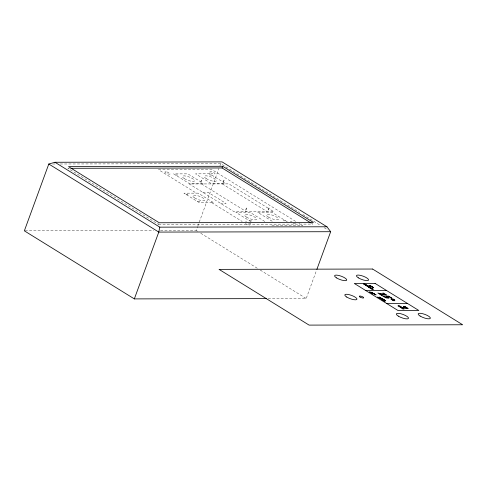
<?xml version="1.0" encoding="UTF-8"?>
<svg xmlns="http://www.w3.org/2000/svg" width="487" height="487" viewBox="0 0 487 487"><rect width="100%" height="100%" fill="white"/><g stroke="black" fill="none" stroke-linecap="round" stroke-linejoin="round"><path stroke-width="0.37" stroke-dasharray="2.44 1.83" d="M69.44 168.301L67.918 168.301L158.61 224.428L159.018 223.314M160.479 230.534L196.218 230.454L197.521 226.899M197.783 226.193L218.852 168.618M219.893 165.775L221.628 162.481M268.185 298.604L306.207 298.519L316.611 270.09M52.602 164.016L55.646 164.009M60.205 163.997L220.672 163.644L299.602 212.49M175.624 175.089L177.396 175.083L175.466 173.889M211.65 175.01L209.879 175.01L207.949 173.816M202.762 192.322L208.083 192.31L226.09 203.456L220.775 203.469M185.9 194.356L187.672 194.356L185.742 193.162M197.478 201.521L199.25 201.521L201.18 202.714M249.332 220.702L251.103 220.696L252.394 221.494M285.364 220.623L283.592 220.629L284.877 221.421M158.61 224.428L312.764 224.087L311.473 223.29M271.868 225.846L302.701 225.779L298.841 223.387M25.111 230.832L153.636 230.552M302.841 214.493L320.951 225.7M324.19 227.703L328.068 230.108M295.627 221.396L212.009 169.653L158.616 169.774L196.371 193.138M268.063 208.156L228.829 183.879L189.26 183.964L234.284 211.827L273.852 211.742L268.708 208.558M287.293 221.816L271.856 212.265L257.678 212.295L273.116 221.847M222.334 183.891L267.357 211.754M201.375 182.217L187.866 173.859L173.695 173.896L189.133 183.447L203.304 183.416L202.02 182.619M264.794 221.469L250.001 212.314L235.83 212.344L251.262 221.895M201.545 183.94L246.568 211.802M211.808 202.689L242.197 221.494M245.43 223.496L249.307 225.895M196.218 230.454L197.515 231.258M200.747 233.261L257.684 268.495M260.271 270.096L306.207 298.519M250.44 223.296A2.776 0.767 20.1 0 1 247.372 223.302M245.618 221.548A2.776 0.767 20.1 0 1 246.538 221.548M295.451 223.448A2.776 0.767 20.1 0 1 292.943 223.454M290.276 221.573A2.776 0.767 20.1 0 1 292.048 221.567M165.671 171.753L165.257 171.783A2.776 0.767 20.1 0 0 165.714 172.915L166.262 173.226A2.776 0.767 20.1 0 0 169.707 174.127A2.776 0.767 20.1 0 0 169.202 172.879A2.776 0.767 20.1 0 0 165.671 171.753M209.72 173.81L195.549 173.847L210.981 183.398L225.158 183.368L209.72 173.81M198.148 193.132L183.97 193.162L199.408 202.72L213.58 202.683L198.148 193.132M206.22 178.613A6.477 1.784 20.1 0 0 216.319 181.012A6.477 1.784 20.1 0 0 208.521 176.191A6.477 1.784 20.1 0 0 206.22 178.613M184.366 178.662A6.477 1.784 20.1 0 0 194.465 181.061A6.477 1.784 20.1 0 0 186.667 176.233A6.477 1.784 20.1 0 0 184.366 178.662M268.349 217.068A6.477 1.784 20.1 0 0 278.454 219.467A6.477 1.784 20.1 0 0 270.656 214.639A6.477 1.784 20.1 0 0 268.349 217.068M246.501 217.111A6.477 1.784 20.1 0 0 256.6 219.515A6.477 1.784 20.1 0 0 248.802 214.688A6.477 1.784 20.1 0 0 246.501 217.111M194.642 197.935A6.477 1.784 20.1 0 0 204.741 200.334A6.477 1.784 20.1 0 0 196.943 195.506A6.477 1.784 20.1 0 0 194.642 197.935M210.658 172.855A2.776 0.767 20.1 0 0 214.986 173.883A2.776 0.767 20.1 0 0 211.644 171.814A2.776 0.767 20.1 0 0 210.658 172.855"/><path stroke-width="0.73" d="M54.958 162.268L159.797 227.149L158.786 232.086L134.339 298.902L24.35 230.838L48.797 164.022L54.958 162.268L222.102 161.897L326.947 226.778L330.661 231.709L316.873 269.378M200.875 181.992L201.49 180.318M70.956 168.295L222.072 167.96L222.681 166.292L313.372 222.419L159.219 222.754L68.533 166.633L222.681 166.292M223.32 181.943L223.935 180.269M245.898 209.854L246.513 208.18M268.343 209.806L268.958 208.132M159.797 227.149L326.947 226.778M330.661 231.709L158.786 232.086L48.797 164.022M365.554 290.422L386.343 290.38M134.339 298.902L266.663 298.61M386.775 303.559L407.564 303.511M222.072 167.96L310.834 222.894M380.493 297.667C379.05 297.326 379.562 298.129 377.644 297.064L379.367 297.947L380.956 297.874L379.458 297.1L380.493 297.667M370.863 285.972L368.878 285.577C368.659 286.015 370.01 285.321 370.863 285.972M386.343 294.933L384.225 295.043L379.282 293.515L382.344 295.408L381.686 295.408L377.845 293.034L385.132 294.659L382.697 293.131L383.464 293.101L386.343 294.933M372.153 287.099L373.365 287.561L372.184 287.074M374.314 294.197L376.001 294.842L374.314 294.197M390.964 298.951C395.054 303.291 397.246 298.592 390.964 298.951M365.159 284.901C365.567 285.778 368.732 285.498 365.207 284.871M364.538 284.073L364.994 284.578L363.612 284.024L364.8 284.706L365.329 284.712L364.97 284.183L366.169 284.718L364.568 284.049M366.388 285.723L368.038 286.076L367.758 285.686L366.425 285.705M371.715 289.022L373.365 289.369L373.079 288.986L371.745 289.004M371.904 288.602L371.204 288.785L372.22 288.718L371.38 288.146L370.175 288.146L371.904 288.602M403.93 308.709L402.639 308.776L402.95 308.965L404.368 308.868L403.193 308.07L401.507 308.076L403.93 308.709M371.411 293.077L372.269 293.752A1.12 0.31 20.1 0 0 372.89 293.923L373.59 293.868L372.573 293.186L374.588 293.831L372.841 293.071L371.411 293.077M369.432 286.794L367.015 286.192L368.616 286.186L369.432 286.794M370.309 287.567L368.525 287.038L370.309 287.567M400.259 306.433L398.956 306.493L401.3 307.078L399.997 307.139L400.308 307.334L401.72 307.273L399.602 305.848L397.916 305.848L400.259 306.433M371.812 293.253L373.158 293.698L371.812 293.253M372.421 287.184L373.121 287.446L372.421 287.184M374.68 294.306L375.666 294.684L374.68 294.306M391.901 299.237C393.666 301.733 395.992 299.383 391.901 299.237M369.122 286.679L368.026 286.332L369.122 286.679M384.024 299.815L382.861 299.554L384.024 299.815M384.815 300.923L383.646 300.668L384.815 300.923M382.532 299.389L384.371 299.962L382.532 299.389M383.324 300.503L385.156 301.076L383.391 300.473M381.905 299.036L379.513 298.227L381.272 298.921L380.621 298.288L381.778 298.288L383.123 299.115L381.236 298.482L381.905 299.036M388.882 298.026L386.185 297.916L382.788 295.962C383.951 296.559 391.195 299.706 385.607 296.114L388.553 296.108L391.968 298.221L388.687 296.607L387.171 296.613L388.882 298.026M406.986 308.429L404.594 307.62L406.353 308.314L405.701 307.674L406.858 307.674L408.203 308.502L406.316 307.875L406.986 308.429M370.029 287.47L368.805 287.172L370.029 287.47M366.656 285.364L365.798 284.98L366.656 285.364M372.604 269.037L219.04 269.372L309.087 325.103L462.65 324.762L372.604 269.037M375.087 283.41L354.299 283.458L398.031 310.523L418.826 310.481L375.087 283.41M371.38 286.24L372.092 286.8L369.877 286.307L372.488 286.928L371.38 286.24M370.832 287.811L369.633 287.811L370.832 287.811M371.234 287.799L371.234 287.799M369.584 291.987L370.546 292.73L370.339 292.462L372.366 292.456L369.584 291.987M403.626 306.39L403.309 306.396L404.393 307.06L403.62 307.066L403.936 307.26L406.182 307.254L403.626 306.39M405.513 307.06L403.808 306.554L405.513 307.06M402.432 307.601L400.746 307.601L402.743 307.79L402.432 307.601M402.986 307.583L403.339 307.802L402.986 307.583M385.461 300.564L381.936 299.773L385.734 300.735L385.461 300.564M346.75 297.058A6.477 1.784 20.1 0 0 356.849 299.456A6.477 1.784 20.1 0 0 349.051 294.629A6.477 1.784 20.1 0 0 346.75 297.058M358.402 277.858A6.477 1.784 20.1 0 0 368.501 280.256A6.477 1.784 20.1 0 0 360.703 275.429A6.477 1.784 20.1 0 0 358.402 277.858M336.547 277.907A6.477 1.784 20.1 0 0 346.653 280.305A6.477 1.784 20.1 0 0 338.855 275.478A6.477 1.784 20.1 0 0 336.547 277.907M420.147 316.069A6.477 1.784 20.1 0 0 430.252 318.468A6.477 1.784 20.1 0 0 422.454 313.64A6.477 1.784 20.1 0 0 420.147 316.069M398.299 316.118A6.477 1.784 20.1 0 0 408.398 318.516A6.477 1.784 20.1 0 0 400.6 313.689A6.477 1.784 20.1 0 0 398.299 316.118M360.039 297.027A2.313 0.639 20.1 0 0 363.649 297.886A2.313 0.639 20.1 0 0 360.861 296.157A2.313 0.639 20.1 0 0 360.039 297.027"/></g></svg>
